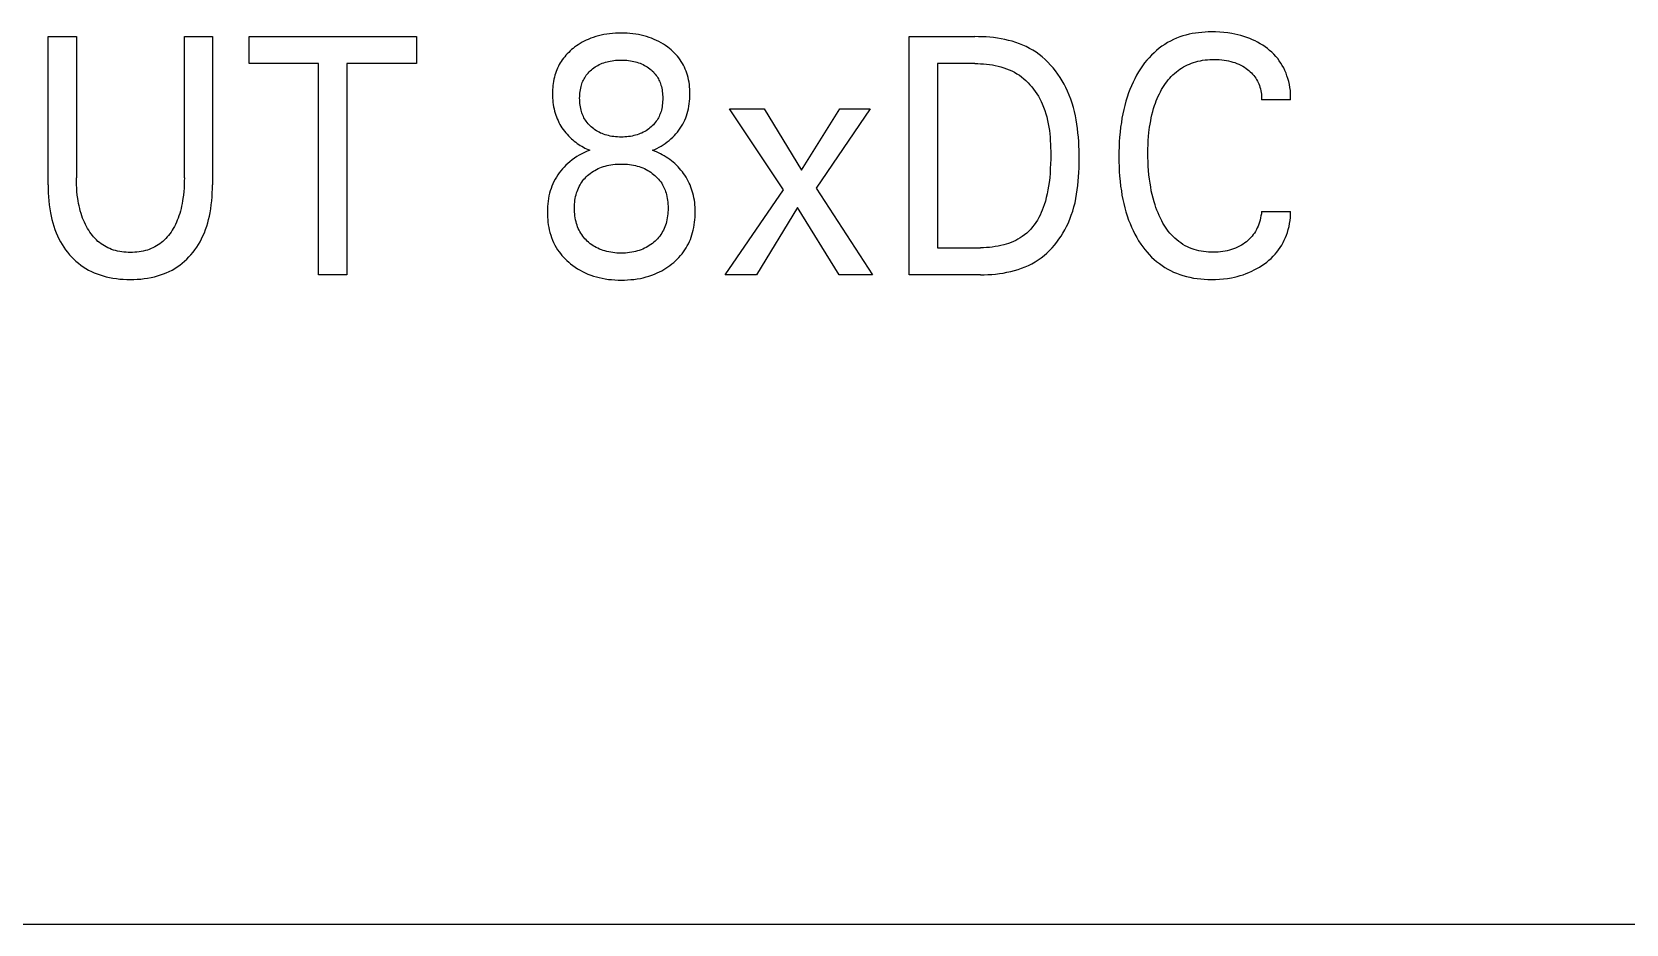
# Model space of a CAD drawing. Extents: x 0 to 420, y 0 to 297.
# Drawn here: x 165.04 to 179.76, y 231.17 to 239.42 of the extents above; entities that cross this region are included whole.
import ezdxf

# ---------------------------------------------------------------- set-up
doc = ezdxf.new("R2010")
doc.units = 0
doc.header["$LTSCALE"] = 23.1
doc.layers.add('10000_FRONT', color=7, linetype='CONTINUOUS')

msp = doc.modelspace()

# ---------------------------------------------------------------- linework, layer by layer
at = {"layer": '10000_FRONT', "color": 7, "linetype": 'CONTINUOUS'}
for p, q in [((165.186, 238.002), (165.186, 239.373)), ((165.186, 239.373), (165.448, 239.373)), ((165.448, 239.373), (165.448, 238.068)), ((166.445, 238.068), (166.445, 239.373)), ((166.445, 239.373), (166.705, 239.373)), ((166.705, 239.373), (166.705, 238.002)), ((167.043, 239.123), (167.043, 239.373)), ((167.043, 239.373), (168.588, 239.373)), ((168.588, 239.373), (168.588, 239.123)), ((170.084, 239.298), (170.067, 239.287)), ((170.102, 239.309), (170.084, 239.298)), ((170.12, 239.32), (170.102, 239.309)), ((170.138, 239.329), (170.12, 239.32)), ((170.157, 239.339), (170.138, 239.329)), ((170.176, 239.347), (170.157, 239.339)), ((170.199, 239.357), (170.176, 239.347)), ((170.222, 239.365), (170.199, 239.357)), ((170.246, 239.373), (170.222, 239.365)), ((170.27, 239.38), (170.246, 239.373)), ((170.295, 239.386), (170.27, 239.38)), ((170.319, 239.391), (170.295, 239.386)), ((170.346, 239.395), (170.319, 239.391)), ((170.372, 239.399), (170.346, 239.395)), ((170.399, 239.402), (170.372, 239.399)), ((170.426, 239.404), (170.399, 239.402)), ((170.453, 239.405), (170.426, 239.404)), ((170.48, 239.405), (170.453, 239.405)), ((170.507, 239.405), (170.48, 239.405)), ((170.534, 239.404), (170.507, 239.405)), ((170.561, 239.402), (170.534, 239.404)), ((170.588, 239.399), (170.561, 239.402)), ((170.615, 239.395), (170.588, 239.399)), ((170.641, 239.391), (170.615, 239.395)), ((170.666, 239.386), (170.641, 239.391)), ((170.69, 239.38), (170.666, 239.386)), ((170.714, 239.373), (170.69, 239.38)), ((170.738, 239.365), (170.714, 239.373)), ((170.761, 239.357), (170.738, 239.365)), ((170.785, 239.347), (170.761, 239.357)), ((170.807, 239.337), (170.785, 239.347)), ((170.828, 239.326), (170.807, 239.337)), ((170.85, 239.315), (170.828, 239.326)), ((170.87, 239.302), (170.85, 239.315)), ((170.89, 239.289), (170.87, 239.302)), ((173.14, 237.173), (173.14, 239.373)), ((173.14, 239.373), (173.747, 239.373)), ((173.781, 239.372), (173.747, 239.373)), ((173.816, 239.371), (173.781, 239.372)), ((173.851, 239.369), (173.816, 239.371)), ((173.885, 239.366), (173.851, 239.369)), ((173.92, 239.363), (173.885, 239.366)), ((173.955, 239.358), (173.92, 239.363)), ((173.99, 239.352), (173.955, 239.358)), ((174.024, 239.346), (173.99, 239.352)), ((174.058, 239.338), (174.024, 239.346)), ((174.092, 239.329), (174.058, 239.338)), ((174.125, 239.318), (174.092, 239.329)), ((174.158, 239.307), (174.125, 239.318)), ((174.19, 239.294), (174.158, 239.307)), ((175.501, 239.301), (175.475, 239.284)), ((175.527, 239.317), (175.501, 239.301)), ((175.555, 239.332), (175.527, 239.317)), ((175.582, 239.345), (175.555, 239.332)), ((175.611, 239.358), (175.582, 239.345)), ((175.639, 239.369), (175.611, 239.358)), ((175.669, 239.379), (175.639, 239.369)), ((175.697, 239.387), (175.669, 239.379)), ((175.726, 239.394), (175.697, 239.387)), ((175.755, 239.4), (175.726, 239.394)), ((175.785, 239.405), (175.755, 239.4)), ((175.814, 239.409), (175.785, 239.405)), ((175.844, 239.412), (175.814, 239.409)), ((175.874, 239.414), (175.844, 239.412)), ((175.903, 239.416), (175.874, 239.414)), ((175.933, 239.416), (175.903, 239.416)), ((175.971, 239.416), (175.933, 239.416)), ((176.009, 239.414), (175.971, 239.416)), ((176.046, 239.411), (176.009, 239.414)), ((176.084, 239.407), (176.046, 239.411)), ((176.121, 239.401), (176.084, 239.407)), ((176.149, 239.395), (176.121, 239.401)), ((176.177, 239.389), (176.149, 239.395)), ((176.205, 239.382), (176.177, 239.389)), ((176.232, 239.374), (176.205, 239.382)), ((176.259, 239.365), (176.232, 239.374)), ((176.286, 239.355), (176.259, 239.365)), ((176.311, 239.344), (176.286, 239.355)), ((176.335, 239.333), (176.311, 239.344)), ((176.359, 239.32), (176.335, 239.333)), ((176.383, 239.307), (176.359, 239.32)), ((176.406, 239.293), (176.383, 239.307)), ((169.936, 239.159), (169.926, 239.144)), ((169.947, 239.173), (169.936, 239.159)), ((169.958, 239.187), (169.947, 239.173)), ((169.97, 239.201), (169.958, 239.187)), ((169.982, 239.215), (169.97, 239.201)), ((169.995, 239.227), (169.982, 239.215)), ((170.008, 239.24), (169.995, 239.227)), ((170.022, 239.252), (170.008, 239.24)), ((170.036, 239.263), (170.022, 239.252)), ((170.05, 239.274), (170.036, 239.263)), ((170.067, 239.287), (170.05, 239.274)), ((170.396, 239.15), (170.413, 239.152)), ((170.413, 239.152), (170.429, 239.154)), ((170.429, 239.154), (170.446, 239.155)), ((170.446, 239.155), (170.463, 239.156)), ((170.463, 239.156), (170.48, 239.156)), ((170.48, 239.156), (170.497, 239.156)), ((170.497, 239.156), (170.514, 239.155)), ((170.514, 239.155), (170.531, 239.154)), ((170.531, 239.154), (170.548, 239.152)), ((170.548, 239.152), (170.565, 239.15)), ((170.91, 239.274), (170.89, 239.289)), ((170.926, 239.262), (170.91, 239.274)), ((170.942, 239.249), (170.926, 239.262)), ((170.957, 239.235), (170.942, 239.249)), ((170.972, 239.221), (170.957, 239.235)), ((170.986, 239.206), (170.972, 239.221)), ((170.999, 239.191), (170.986, 239.206)), ((171.012, 239.175), (170.999, 239.191)), ((171.024, 239.159), (171.012, 239.175)), ((171.035, 239.142), (171.024, 239.159)), ((174.221, 239.28), (174.19, 239.294)), ((174.252, 239.264), (174.221, 239.28)), ((174.282, 239.247), (174.252, 239.264)), ((174.312, 239.228), (174.282, 239.247)), ((174.34, 239.207), (174.312, 239.228)), ((174.368, 239.185), (174.34, 239.207)), ((174.395, 239.161), (174.368, 239.185)), ((174.421, 239.136), (174.395, 239.161)), ((175.336, 239.154), (175.315, 239.129)), ((175.357, 239.178), (175.336, 239.154)), ((175.379, 239.201), (175.357, 239.178)), ((175.402, 239.224), (175.379, 239.201)), ((175.425, 239.245), (175.402, 239.224)), ((175.45, 239.265), (175.425, 239.245)), ((175.475, 239.284), (175.45, 239.265)), ((175.808, 239.145), (175.83, 239.15)), ((175.83, 239.15), (175.851, 239.154)), ((175.851, 239.154), (175.873, 239.157)), ((175.873, 239.157), (175.895, 239.159)), ((175.895, 239.159), (175.917, 239.161)), ((175.917, 239.161), (175.939, 239.162)), ((175.939, 239.162), (175.96, 239.162)), ((175.96, 239.162), (175.983, 239.162)), ((175.983, 239.162), (176.005, 239.161)), ((176.005, 239.161), (176.027, 239.159)), ((176.027, 239.159), (176.049, 239.156)), ((176.049, 239.156), (176.071, 239.153)), ((176.071, 239.153), (176.091, 239.149)), ((176.428, 239.278), (176.406, 239.293)), ((176.45, 239.262), (176.428, 239.278)), ((176.47, 239.245), (176.45, 239.262)), ((176.49, 239.228), (176.47, 239.245)), ((176.509, 239.209), (176.49, 239.228)), ((176.527, 239.19), (176.509, 239.209)), ((176.544, 239.17), (176.527, 239.19)), ((176.559, 239.149), (176.544, 239.17)), ((167.684, 239.123), (167.043, 239.123)), ((167.684, 237.173), (167.684, 239.123)), ((167.946, 239.123), (167.946, 237.173)), ((168.588, 239.123), (167.946, 239.123)), ((169.868, 239.015), (169.863, 238.997)), ((169.873, 239.032), (169.868, 239.015)), ((169.879, 239.049), (169.873, 239.032)), ((169.886, 239.065), (169.879, 239.049)), ((169.893, 239.082), (169.886, 239.065)), ((169.9, 239.098), (169.893, 239.082)), ((169.908, 239.114), (169.9, 239.098)), ((169.917, 239.129), (169.908, 239.114)), ((169.926, 239.144), (169.917, 239.129)), ((170.143, 238.993), (170.149, 239.003)), ((170.149, 239.003), (170.157, 239.015)), ((170.157, 239.015), (170.166, 239.026)), ((170.166, 239.026), (170.175, 239.036)), ((170.175, 239.036), (170.184, 239.047)), ((170.184, 239.047), (170.194, 239.057)), ((170.194, 239.057), (170.205, 239.066)), ((170.205, 239.066), (170.216, 239.075)), ((170.216, 239.075), (170.227, 239.084)), ((170.227, 239.084), (170.239, 239.092)), ((170.239, 239.092), (170.252, 239.1)), ((170.252, 239.1), (170.265, 239.107)), ((170.265, 239.107), (170.278, 239.114)), ((170.278, 239.114), (170.291, 239.12)), ((170.291, 239.12), (170.305, 239.126)), ((170.305, 239.126), (170.32, 239.131)), ((170.32, 239.131), (170.334, 239.136)), ((170.334, 239.136), (170.349, 239.14)), ((170.349, 239.14), (170.364, 239.144)), ((170.364, 239.144), (170.379, 239.147)), ((170.379, 239.147), (170.396, 239.15)), ((170.565, 239.15), (170.581, 239.147)), ((170.581, 239.147), (170.596, 239.144)), ((170.596, 239.144), (170.611, 239.14)), ((170.611, 239.14), (170.626, 239.136)), ((170.626, 239.136), (170.641, 239.131)), ((170.641, 239.131), (170.655, 239.126)), ((170.655, 239.126), (170.669, 239.12)), ((170.669, 239.12), (170.683, 239.114)), ((170.683, 239.114), (170.696, 239.107)), ((170.696, 239.107), (170.709, 239.1)), ((170.709, 239.1), (170.721, 239.092)), ((170.721, 239.092), (170.733, 239.084)), ((170.733, 239.084), (170.745, 239.075)), ((170.745, 239.075), (170.747, 239.073)), ((170.747, 239.073), (170.757, 239.065)), ((170.757, 239.065), (170.767, 239.055)), ((170.767, 239.055), (170.777, 239.046)), ((170.777, 239.046), (170.786, 239.036)), ((170.786, 239.036), (170.795, 239.025)), ((170.795, 239.025), (170.803, 239.014)), ((170.803, 239.014), (170.811, 239.003)), ((170.811, 239.003), (170.818, 238.993)), ((171.045, 239.125), (171.035, 239.142)), ((171.055, 239.108), (171.045, 239.125)), ((171.064, 239.09), (171.055, 239.108)), ((171.072, 239.072), (171.064, 239.09)), ((171.08, 239.053), (171.072, 239.072)), ((171.086, 239.034), (171.08, 239.053)), ((171.092, 239.015), (171.086, 239.034)), ((171.098, 238.994), (171.092, 239.015)), ((173.402, 239.123), (173.402, 237.422)), ((173.747, 239.123), (173.402, 239.123)), ((173.747, 239.123), (173.773, 239.123)), ((173.773, 239.123), (173.8, 239.122)), ((173.8, 239.122), (173.827, 239.12)), ((173.827, 239.12), (173.855, 239.118)), ((173.855, 239.118), (173.882, 239.115)), ((173.882, 239.115), (173.909, 239.111)), ((173.909, 239.111), (173.935, 239.106)), ((173.935, 239.106), (173.962, 239.1)), ((173.962, 239.1), (173.988, 239.093)), ((173.988, 239.093), (174.014, 239.085)), ((174.014, 239.085), (174.04, 239.076)), ((174.04, 239.076), (174.065, 239.067)), ((174.065, 239.067), (174.089, 239.056)), ((174.089, 239.056), (174.113, 239.043)), ((174.113, 239.043), (174.136, 239.03)), ((174.136, 239.03), (174.158, 239.015)), ((174.158, 239.015), (174.179, 239)), ((174.446, 239.11), (174.421, 239.136)), ((174.469, 239.083), (174.446, 239.11)), ((174.492, 239.055), (174.469, 239.083)), ((174.513, 239.026), (174.492, 239.055)), ((174.534, 238.996), (174.513, 239.026)), ((175.241, 239.015), (175.224, 238.983)), ((175.259, 239.046), (175.241, 239.015)), ((175.278, 239.076), (175.259, 239.046)), ((175.296, 239.103), (175.278, 239.076)), ((175.315, 239.129), (175.296, 239.103)), ((175.547, 238.989), (175.561, 239.004)), ((175.561, 239.004), (175.576, 239.019)), ((175.576, 239.019), (175.592, 239.033)), ((175.592, 239.033), (175.608, 239.047)), ((175.608, 239.047), (175.624, 239.06)), ((175.624, 239.06), (175.64, 239.071)), ((175.64, 239.071), (175.657, 239.082)), ((175.657, 239.082), (175.674, 239.093)), ((175.674, 239.093), (175.692, 239.102)), ((175.692, 239.102), (175.71, 239.111)), ((175.71, 239.111), (175.729, 239.119)), ((175.729, 239.119), (175.747, 239.127)), ((175.747, 239.127), (175.766, 239.133)), ((175.766, 239.133), (175.787, 239.14)), ((175.787, 239.14), (175.808, 239.145)), ((176.091, 239.149), (176.11, 239.144)), ((176.11, 239.144), (176.13, 239.138)), ((176.13, 239.138), (176.149, 239.132)), ((176.149, 239.132), (176.168, 239.125)), ((176.168, 239.125), (176.186, 239.117)), ((176.186, 239.117), (176.204, 239.108)), ((176.204, 239.108), (176.221, 239.099)), ((176.221, 239.099), (176.237, 239.089)), ((176.237, 239.089), (176.253, 239.078)), ((176.253, 239.078), (176.266, 239.069)), ((176.266, 239.069), (176.278, 239.059)), ((176.278, 239.059), (176.29, 239.048)), ((176.29, 239.048), (176.302, 239.037)), ((176.302, 239.037), (176.313, 239.026)), ((176.313, 239.026), (176.323, 239.014)), ((176.323, 239.014), (176.333, 239.002)), ((176.574, 239.128), (176.559, 239.149)), ((176.587, 239.106), (176.574, 239.128)), ((176.6, 239.083), (176.587, 239.106)), ((176.611, 239.06), (176.6, 239.083)), ((176.621, 239.036), (176.611, 239.06)), ((176.63, 239.011), (176.621, 239.036)), ((176.638, 238.987), (176.63, 239.011)), ((169.846, 238.863), (169.845, 238.844)), ((169.848, 238.902), (169.846, 238.883)), ((169.846, 238.883), (169.846, 238.863)), ((169.85, 238.921), (169.848, 238.902)), ((169.852, 238.94), (169.85, 238.921)), ((169.855, 238.959), (169.852, 238.94)), ((169.859, 238.978), (169.855, 238.959)), ((169.863, 238.997), (169.859, 238.978)), ((170.099, 238.851), (170.1, 238.866)), ((170.1, 238.866), (170.103, 238.882)), ((170.103, 238.882), (170.106, 238.897)), ((170.106, 238.897), (170.11, 238.913)), ((170.11, 238.913), (170.113, 238.925)), ((170.113, 238.925), (170.117, 238.936)), ((170.117, 238.936), (170.121, 238.948)), ((170.121, 238.948), (170.126, 238.96)), ((170.126, 238.96), (170.131, 238.971)), ((170.131, 238.971), (170.137, 238.982)), ((170.137, 238.982), (170.143, 238.993)), ((170.818, 238.993), (170.824, 238.982)), ((170.824, 238.982), (170.829, 238.971)), ((170.829, 238.971), (170.835, 238.96)), ((170.835, 238.96), (170.839, 238.948)), ((170.839, 238.948), (170.844, 238.936)), ((170.844, 238.936), (170.847, 238.925)), ((170.847, 238.925), (170.851, 238.913)), ((170.851, 238.913), (170.855, 238.897)), ((170.855, 238.897), (170.858, 238.882)), ((170.858, 238.882), (170.86, 238.866)), ((170.86, 238.866), (170.862, 238.851)), ((171.103, 238.973), (171.098, 238.994)), ((171.107, 238.952), (171.103, 238.973)), ((171.11, 238.931), (171.107, 238.952)), ((171.112, 238.909), (171.11, 238.931)), ((171.114, 238.887), (171.112, 238.909)), ((171.115, 238.866), (171.114, 238.887)), ((171.115, 238.844), (171.115, 238.866)), ((174.179, 239), (174.2, 238.984)), ((174.2, 238.984), (174.219, 238.966)), ((174.219, 238.966), (174.238, 238.947)), ((174.238, 238.947), (174.256, 238.928)), ((174.256, 238.928), (174.273, 238.908)), ((174.273, 238.908), (174.29, 238.887)), ((174.29, 238.887), (174.305, 238.865)), ((174.305, 238.865), (174.32, 238.843)), ((174.553, 238.965), (174.534, 238.996)), ((174.571, 238.934), (174.553, 238.965)), ((174.587, 238.902), (174.571, 238.934)), ((174.603, 238.87), (174.587, 238.902)), ((174.618, 238.833), (174.603, 238.87)), ((175.179, 238.885), (175.167, 238.852)), ((175.193, 238.918), (175.179, 238.885)), ((175.208, 238.951), (175.193, 238.918)), ((175.224, 238.983), (175.208, 238.951)), ((175.451, 238.843), (175.461, 238.863)), ((175.461, 238.863), (175.472, 238.884)), ((175.472, 238.884), (175.484, 238.903)), ((175.484, 238.903), (175.496, 238.921)), ((175.496, 238.921), (175.508, 238.939)), ((175.508, 238.939), (175.52, 238.956)), ((175.52, 238.956), (175.533, 238.972)), ((175.533, 238.972), (175.547, 238.989)), ((176.333, 239.002), (176.341, 238.989)), ((176.341, 238.989), (176.349, 238.976)), ((176.349, 238.976), (176.357, 238.962)), ((176.357, 238.962), (176.364, 238.949)), ((176.364, 238.949), (176.37, 238.935)), ((176.37, 238.935), (176.375, 238.92)), ((176.375, 238.92), (176.38, 238.905)), ((176.38, 238.905), (176.385, 238.889)), ((176.385, 238.889), (176.388, 238.873)), ((176.388, 238.873), (176.391, 238.856)), ((176.391, 238.856), (176.394, 238.84)), ((176.646, 238.959), (176.638, 238.987)), ((176.652, 238.931), (176.646, 238.959)), ((176.657, 238.903), (176.652, 238.931)), ((176.661, 238.874), (176.657, 238.903)), ((176.663, 238.846), (176.661, 238.874)), ((169.845, 238.844), (169.846, 238.824)), ((169.846, 238.824), (169.846, 238.804)), ((169.846, 238.804), (169.848, 238.784)), ((169.848, 238.784), (169.85, 238.764)), ((169.85, 238.764), (169.853, 238.744)), ((169.853, 238.744), (169.856, 238.724)), ((169.856, 238.724), (169.86, 238.704)), ((170.096, 238.804), (170.097, 238.819)), ((170.097, 238.788), (170.096, 238.804)), ((170.097, 238.835), (170.099, 238.851)), ((170.097, 238.819), (170.097, 238.835)), ((170.097, 238.772), (170.097, 238.788)), ((170.098, 238.756), (170.097, 238.772)), ((170.1, 238.74), (170.098, 238.756)), ((170.103, 238.724), (170.1, 238.74)), ((170.106, 238.709), (170.103, 238.724)), ((170.109, 238.693), (170.106, 238.709)), ((170.855, 238.709), (170.851, 238.693)), ((170.858, 238.724), (170.855, 238.709)), ((170.86, 238.74), (170.858, 238.724)), ((170.862, 238.756), (170.86, 238.74)), ((170.862, 238.851), (170.863, 238.835)), ((170.863, 238.772), (170.862, 238.756)), ((170.863, 238.835), (170.864, 238.819)), ((170.864, 238.788), (170.863, 238.772)), ((170.864, 238.819), (170.864, 238.804)), ((170.864, 238.804), (170.864, 238.788)), ((171.101, 238.706), (171.105, 238.729)), ((171.105, 238.729), (171.109, 238.752)), ((171.109, 238.752), (171.112, 238.775)), ((171.112, 238.775), (171.114, 238.798)), ((171.114, 238.798), (171.115, 238.821)), ((171.115, 238.821), (171.115, 238.844)), ((174.32, 238.843), (174.334, 238.821)), ((174.334, 238.821), (174.347, 238.797)), ((174.347, 238.797), (174.359, 238.774)), ((174.359, 238.774), (174.37, 238.75)), ((174.37, 238.75), (174.382, 238.72)), ((174.382, 238.72), (174.393, 238.69)), ((174.633, 238.795), (174.618, 238.833)), ((174.645, 238.757), (174.633, 238.795)), ((174.657, 238.719), (174.645, 238.757)), ((174.667, 238.681), (174.657, 238.719)), ((175.131, 238.737), (175.122, 238.698)), ((175.142, 238.776), (175.131, 238.737)), ((175.154, 238.814), (175.142, 238.776)), ((175.167, 238.852), (175.154, 238.814)), ((175.398, 238.708), (175.407, 238.736)), ((175.407, 238.736), (175.415, 238.758)), ((175.415, 238.758), (175.423, 238.78)), ((175.423, 238.78), (175.432, 238.801)), ((175.432, 238.801), (175.441, 238.822)), ((175.441, 238.822), (175.451, 238.843)), ((176.394, 238.84), (176.395, 238.823)), ((176.395, 238.823), (176.396, 238.806)), ((176.396, 238.806), (176.396, 238.79)), ((176.664, 238.79), (176.396, 238.79)), ((176.664, 238.818), (176.663, 238.846)), ((176.664, 238.79), (176.664, 238.818)), ((169.86, 238.704), (169.865, 238.684)), ((169.865, 238.684), (169.87, 238.666)), ((169.87, 238.666), (169.876, 238.648)), ((169.876, 238.648), (169.882, 238.631)), ((169.882, 238.631), (169.889, 238.613)), ((169.889, 238.613), (169.897, 238.596)), ((169.897, 238.596), (169.905, 238.579)), ((169.905, 238.579), (169.914, 238.562)), ((169.914, 238.562), (169.923, 238.546)), ((170.113, 238.681), (170.109, 238.693)), ((170.117, 238.669), (170.113, 238.681)), ((170.121, 238.658), (170.117, 238.669)), ((170.126, 238.646), (170.121, 238.658)), ((170.131, 238.635), (170.126, 238.646)), ((170.136, 238.623), (170.131, 238.635)), ((170.142, 238.613), (170.136, 238.623)), ((170.149, 238.602), (170.142, 238.613)), ((170.157, 238.59), (170.149, 238.602)), ((170.165, 238.579), (170.157, 238.59)), ((170.174, 238.568), (170.165, 238.579)), ((170.183, 238.558), (170.174, 238.568)), ((170.786, 238.568), (170.777, 238.558)), ((170.795, 238.579), (170.786, 238.568)), ((170.804, 238.59), (170.795, 238.579)), ((170.812, 238.602), (170.804, 238.59)), ((170.818, 238.613), (170.812, 238.602)), ((170.824, 238.623), (170.818, 238.613)), ((170.83, 238.635), (170.824, 238.623)), ((170.835, 238.646), (170.83, 238.635)), ((170.84, 238.658), (170.835, 238.646)), ((170.844, 238.669), (170.84, 238.658)), ((170.848, 238.681), (170.844, 238.669)), ((170.851, 238.693), (170.848, 238.681)), ((171.037, 238.545), (171.048, 238.563)), ((171.048, 238.563), (171.058, 238.583)), ((171.058, 238.583), (171.067, 238.602)), ((171.067, 238.602), (171.076, 238.622)), ((171.076, 238.622), (171.083, 238.642)), ((171.083, 238.642), (171.09, 238.663)), ((171.09, 238.663), (171.096, 238.684)), ((171.096, 238.684), (171.101, 238.706)), ((171.979, 237.957), (171.479, 238.705)), ((171.479, 238.705), (171.801, 238.705)), ((171.801, 238.705), (172.147, 238.139)), ((172.147, 238.139), (172.499, 238.705)), ((172.781, 238.705), (172.28, 237.971)), ((172.499, 238.705), (172.781, 238.705)), ((174.393, 238.69), (174.403, 238.66)), ((174.403, 238.66), (174.411, 238.63)), ((174.411, 238.63), (174.419, 238.599)), ((174.419, 238.599), (174.425, 238.568)), ((174.425, 238.568), (174.431, 238.537)), ((174.676, 238.642), (174.667, 238.681)), ((174.683, 238.603), (174.676, 238.642)), ((174.69, 238.563), (174.683, 238.603)), ((174.695, 238.523), (174.69, 238.563)), ((175.1, 238.58), (175.093, 238.535)), ((175.106, 238.62), (175.1, 238.58)), ((175.113, 238.659), (175.106, 238.62)), ((175.122, 238.698), (175.113, 238.659)), ((175.361, 238.535), (175.366, 238.564)), ((175.366, 238.564), (175.371, 238.593)), ((175.371, 238.593), (175.377, 238.622)), ((175.377, 238.622), (175.383, 238.651)), ((175.383, 238.651), (175.39, 238.68)), ((175.39, 238.68), (175.398, 238.708)), ((169.923, 238.546), (169.933, 238.53)), ((169.933, 238.53), (169.944, 238.514)), ((169.944, 238.514), (169.956, 238.499)), ((169.956, 238.499), (169.968, 238.484)), ((169.968, 238.484), (169.98, 238.47)), ((169.98, 238.47), (169.993, 238.456)), ((169.993, 238.456), (170.006, 238.442)), ((170.006, 238.442), (170.02, 238.429)), ((170.02, 238.429), (170.033, 238.418)), ((170.033, 238.418), (170.046, 238.407)), ((170.193, 238.548), (170.183, 238.558)), ((170.204, 238.538), (170.193, 238.548)), ((170.214, 238.529), (170.204, 238.538)), ((170.226, 238.52), (170.214, 238.529)), ((170.238, 238.511), (170.226, 238.52)), ((170.251, 238.503), (170.238, 238.511)), ((170.263, 238.496), (170.251, 238.503)), ((170.276, 238.489), (170.263, 238.496)), ((170.29, 238.482), (170.276, 238.489)), ((170.304, 238.476), (170.29, 238.482)), ((170.318, 238.471), (170.304, 238.476)), ((170.333, 238.466), (170.318, 238.471)), ((170.348, 238.461), (170.333, 238.466)), ((170.363, 238.458), (170.348, 238.461)), ((170.378, 238.454), (170.363, 238.458)), ((170.395, 238.451), (170.378, 238.454)), ((170.412, 238.449), (170.395, 238.451)), ((170.429, 238.447), (170.412, 238.449)), ((170.446, 238.446), (170.429, 238.447)), ((170.463, 238.445), (170.446, 238.446)), ((170.48, 238.445), (170.463, 238.445)), ((170.497, 238.445), (170.48, 238.445)), ((170.514, 238.446), (170.497, 238.445)), ((170.531, 238.447), (170.514, 238.446)), ((170.548, 238.449), (170.531, 238.447)), ((170.565, 238.451), (170.548, 238.449)), ((170.582, 238.454), (170.565, 238.451)), ((170.597, 238.458), (170.582, 238.454)), ((170.612, 238.461), (170.597, 238.458)), ((170.627, 238.466), (170.612, 238.461)), ((170.642, 238.471), (170.627, 238.466)), ((170.656, 238.476), (170.642, 238.471)), ((170.671, 238.482), (170.656, 238.476)), ((170.684, 238.489), (170.671, 238.482)), ((170.697, 238.496), (170.684, 238.489)), ((170.71, 238.503), (170.697, 238.496)), ((170.722, 238.511), (170.71, 238.503)), ((170.734, 238.52), (170.722, 238.511)), ((170.746, 238.529), (170.734, 238.52)), ((170.757, 238.538), (170.746, 238.529)), ((170.767, 238.548), (170.757, 238.538)), ((170.777, 238.558), (170.767, 238.548)), ((170.923, 238.413), (170.94, 238.428)), ((170.94, 238.428), (170.956, 238.443)), ((170.956, 238.443), (170.971, 238.458)), ((170.971, 238.458), (170.986, 238.474)), ((170.986, 238.474), (171, 238.491)), ((171, 238.491), (171.013, 238.509)), ((171.013, 238.509), (171.026, 238.526)), ((171.026, 238.526), (171.037, 238.545)), ((174.431, 238.537), (174.435, 238.505)), ((174.435, 238.505), (174.439, 238.474)), ((174.439, 238.474), (174.442, 238.442)), ((174.442, 238.442), (174.444, 238.41)), ((174.699, 238.483), (174.695, 238.523)), ((174.703, 238.443), (174.699, 238.483)), ((174.706, 238.403), (174.703, 238.443)), ((175.084, 238.445), (175.081, 238.399)), ((175.088, 238.49), (175.084, 238.445)), ((175.093, 238.535), (175.088, 238.49)), ((175.349, 238.412), (175.352, 238.45)), ((175.352, 238.45), (175.355, 238.488)), ((175.355, 238.488), (175.358, 238.511)), ((175.358, 238.511), (175.361, 238.535)), ((170.046, 238.407), (170.06, 238.397)), ((170.06, 238.397), (170.074, 238.386)), ((170.093, 238.278), (170.07, 238.264)), ((170.074, 238.386), (170.088, 238.377)), ((170.088, 238.377), (170.102, 238.368)), ((170.116, 238.29), (170.093, 238.278)), ((170.102, 238.368), (170.116, 238.359)), ((170.116, 238.359), (170.131, 238.351)), ((170.141, 238.302), (170.116, 238.29)), ((170.131, 238.351), (170.145, 238.343)), ((170.166, 238.313), (170.141, 238.302)), ((170.145, 238.343), (170.161, 238.336)), ((170.161, 238.336), (170.176, 238.33)), ((170.191, 238.323), (170.166, 238.313)), ((170.176, 238.33), (170.191, 238.323)), ((170.769, 238.322), (170.79, 238.33)), ((170.788, 238.315), (170.769, 238.322)), ((170.806, 238.307), (170.788, 238.315)), ((170.79, 238.33), (170.81, 238.34)), ((170.825, 238.299), (170.806, 238.307)), ((170.81, 238.34), (170.83, 238.35)), ((170.843, 238.29), (170.825, 238.299)), ((170.83, 238.35), (170.85, 238.361)), ((170.86, 238.281), (170.843, 238.29)), ((170.85, 238.361), (170.869, 238.373)), ((170.878, 238.271), (170.86, 238.281)), ((170.869, 238.373), (170.887, 238.386)), ((170.895, 238.26), (170.878, 238.271)), ((170.887, 238.386), (170.905, 238.399)), ((170.905, 238.399), (170.923, 238.413)), ((174.444, 238.41), (174.446, 238.378)), ((174.446, 238.378), (174.447, 238.346)), ((174.447, 238.346), (174.448, 238.315)), ((174.448, 238.315), (174.448, 238.283)), ((174.448, 238.283), (174.448, 238.24)), ((174.708, 238.362), (174.706, 238.403)), ((174.709, 238.322), (174.708, 238.362)), ((174.71, 238.281), (174.709, 238.322)), ((174.71, 238.241), (174.71, 238.281)), ((175.078, 238.308), (175.077, 238.263)), ((175.079, 238.354), (175.078, 238.308)), ((175.081, 238.399), (175.079, 238.354)), ((175.346, 238.336), (175.347, 238.374)), ((175.346, 238.298), (175.346, 238.336)), ((175.346, 238.258), (175.346, 238.298)), ((175.347, 238.374), (175.349, 238.412)), ((169.922, 238.132), (169.908, 238.113)), ((169.937, 238.15), (169.922, 238.132)), ((169.953, 238.167), (169.937, 238.15)), ((169.969, 238.184), (169.953, 238.167)), ((169.986, 238.2), (169.969, 238.184)), ((170.006, 238.217), (169.986, 238.2)), ((170.027, 238.234), (170.006, 238.217)), ((170.048, 238.249), (170.027, 238.234)), ((170.07, 238.264), (170.048, 238.249)), ((170.209, 238.119), (170.223, 238.128)), ((170.223, 238.128), (170.237, 238.137)), ((170.237, 238.137), (170.252, 238.145)), ((170.252, 238.145), (170.267, 238.153)), ((170.267, 238.153), (170.283, 238.16)), ((170.283, 238.16), (170.299, 238.166)), ((170.299, 238.166), (170.316, 238.172)), ((170.316, 238.172), (170.332, 238.177)), ((170.332, 238.177), (170.349, 238.181)), ((170.349, 238.181), (170.366, 238.185)), ((170.366, 238.185), (170.385, 238.188)), ((170.385, 238.188), (170.404, 238.191)), ((170.404, 238.191), (170.423, 238.193)), ((170.423, 238.193), (170.442, 238.194)), ((170.442, 238.194), (170.461, 238.195)), ((170.461, 238.195), (170.48, 238.195)), ((170.48, 238.195), (170.499, 238.195)), ((170.499, 238.195), (170.519, 238.194)), ((170.519, 238.194), (170.538, 238.193)), ((170.538, 238.193), (170.557, 238.191)), ((170.557, 238.191), (170.576, 238.188)), ((170.576, 238.188), (170.595, 238.185)), ((170.595, 238.185), (170.612, 238.181)), ((170.612, 238.181), (170.629, 238.177)), ((170.629, 238.177), (170.646, 238.172)), ((170.646, 238.172), (170.662, 238.166)), ((170.662, 238.166), (170.679, 238.16)), ((170.679, 238.16), (170.695, 238.153)), ((170.695, 238.153), (170.71, 238.145)), ((170.71, 238.145), (170.725, 238.137)), ((170.725, 238.137), (170.739, 238.128)), ((170.739, 238.128), (170.753, 238.119)), ((170.911, 238.249), (170.895, 238.26)), ((170.928, 238.237), (170.911, 238.249)), ((170.944, 238.225), (170.928, 238.237)), ((170.96, 238.212), (170.944, 238.225)), ((170.975, 238.199), (170.96, 238.212)), ((170.99, 238.185), (170.975, 238.199)), ((171.005, 238.17), (170.99, 238.185)), ((171.019, 238.155), (171.005, 238.17)), ((171.032, 238.14), (171.019, 238.155)), ((171.045, 238.124), (171.032, 238.14)), ((171.057, 238.108), (171.045, 238.124)), ((174.444, 238.154), (174.442, 238.111)), ((174.446, 238.197), (174.444, 238.154)), ((174.448, 238.24), (174.446, 238.197)), ((174.707, 238.118), (174.709, 238.159)), ((174.709, 238.2), (174.71, 238.241)), ((174.709, 238.159), (174.709, 238.2)), ((175.077, 238.263), (175.078, 238.217)), ((175.078, 238.217), (175.079, 238.172)), ((175.079, 238.172), (175.081, 238.127)), ((175.081, 238.127), (175.084, 238.082)), ((175.347, 238.217), (175.346, 238.258)), ((175.349, 238.176), (175.347, 238.217)), ((175.352, 238.136), (175.349, 238.176)), ((175.355, 238.095), (175.352, 238.136)), ((165.186, 238.002), (165.186, 237.965)), ((165.448, 238.036), (165.448, 238.068)), ((165.449, 238.004), (165.448, 238.036)), ((165.451, 237.973), (165.449, 238.004)), ((165.453, 237.941), (165.451, 237.973)), ((166.442, 237.972), (166.439, 237.941)), ((166.443, 238.004), (166.442, 237.972)), ((166.444, 238.036), (166.443, 238.004)), ((166.445, 238.068), (166.444, 238.036)), ((166.705, 237.965), (166.705, 238.002)), ((169.84, 237.991), (169.832, 237.969)), ((169.849, 238.013), (169.84, 237.991)), ((169.859, 238.034), (169.849, 238.013)), ((169.87, 238.054), (169.859, 238.034)), ((169.882, 238.074), (169.87, 238.054)), ((169.894, 238.094), (169.882, 238.074)), ((169.908, 238.113), (169.894, 238.094)), ((170.079, 237.958), (170.085, 237.973)), ((170.085, 237.973), (170.092, 237.988)), ((170.092, 237.988), (170.1, 238.002)), ((170.1, 238.002), (170.108, 238.016)), ((170.108, 238.016), (170.117, 238.029)), ((170.117, 238.029), (170.126, 238.042)), ((170.126, 238.042), (170.136, 238.054)), ((170.136, 238.054), (170.147, 238.066)), ((170.147, 238.066), (170.158, 238.077)), ((170.158, 238.077), (170.17, 238.088)), ((170.17, 238.088), (170.182, 238.099)), ((170.182, 238.099), (170.195, 238.109)), ((170.195, 238.109), (170.209, 238.119)), ((170.753, 238.119), (170.767, 238.109)), ((170.767, 238.109), (170.78, 238.099)), ((170.78, 238.099), (170.792, 238.088)), ((170.792, 238.088), (170.804, 238.078)), ((170.804, 238.078), (170.815, 238.066)), ((170.815, 238.066), (170.825, 238.055)), ((170.825, 238.055), (170.835, 238.042)), ((170.835, 238.042), (170.845, 238.03)), ((170.845, 238.03), (170.854, 238.017)), ((170.854, 238.017), (170.861, 238.004)), ((170.861, 238.004), (170.868, 237.992)), ((170.868, 237.992), (170.874, 237.979)), ((170.874, 237.979), (170.88, 237.967)), ((171.069, 238.091), (171.057, 238.108)), ((171.08, 238.074), (171.069, 238.091)), ((171.09, 238.056), (171.08, 238.074)), ((171.1, 238.038), (171.09, 238.056)), ((171.109, 238.02), (171.1, 238.038)), ((171.117, 238.002), (171.109, 238.02)), ((171.124, 237.983), (171.117, 238.002)), ((171.131, 237.964), (171.124, 237.983)), ((174.428, 237.991), (174.422, 237.956)), ((174.433, 238.026), (174.428, 237.991)), ((174.438, 238.069), (174.433, 238.026)), ((174.442, 238.111), (174.438, 238.069)), ((174.693, 237.957), (174.698, 237.997)), ((174.698, 237.997), (174.702, 238.037)), ((174.702, 238.037), (174.705, 238.078)), ((174.705, 238.078), (174.707, 238.118)), ((175.084, 238.082), (175.088, 238.037)), ((175.088, 238.037), (175.093, 237.992)), ((175.093, 237.992), (175.1, 237.947)), ((175.36, 238.055), (175.355, 238.095)), ((175.365, 238.019), (175.36, 238.055)), ((175.371, 237.984), (175.365, 238.019)), ((175.377, 237.949), (175.371, 237.984)), ((165.186, 237.965), (165.187, 237.929)), ((165.187, 237.929), (165.19, 237.892)), ((165.19, 237.892), (165.193, 237.855)), ((165.193, 237.855), (165.197, 237.818)), ((165.456, 237.909), (165.453, 237.941)), ((165.46, 237.878), (165.456, 237.909)), ((165.464, 237.854), (165.46, 237.878)), ((165.468, 237.831), (165.464, 237.854)), ((165.473, 237.808), (165.468, 237.831)), ((166.424, 237.83), (166.42, 237.807)), ((166.429, 237.854), (166.424, 237.83)), ((166.432, 237.877), (166.429, 237.854)), ((166.436, 237.909), (166.432, 237.877)), ((166.439, 237.941), (166.436, 237.909)), ((166.694, 237.818), (166.698, 237.855)), ((166.698, 237.855), (166.701, 237.892)), ((166.701, 237.892), (166.703, 237.929)), ((166.703, 237.929), (166.705, 237.965)), ((169.802, 237.827), (169.8, 237.802)), ((169.804, 237.852), (169.802, 237.827)), ((169.808, 237.877), (169.804, 237.852)), ((169.813, 237.901), (169.808, 237.877)), ((169.819, 237.925), (169.813, 237.901)), ((169.825, 237.947), (169.819, 237.925)), ((169.832, 237.969), (169.825, 237.947)), ((170.05, 237.824), (170.051, 237.842)), ((170.051, 237.842), (170.053, 237.86)), ((170.053, 237.86), (170.056, 237.878)), ((170.056, 237.878), (170.059, 237.895)), ((170.059, 237.895), (170.064, 237.912)), ((170.064, 237.912), (170.068, 237.928)), ((170.068, 237.928), (170.073, 237.943)), ((170.073, 237.943), (170.079, 237.958)), ((170.88, 237.967), (170.885, 237.953)), ((170.885, 237.953), (170.89, 237.94)), ((170.89, 237.94), (170.894, 237.927)), ((170.894, 237.927), (170.898, 237.913)), ((170.898, 237.913), (170.902, 237.896)), ((170.902, 237.896), (170.906, 237.878)), ((170.906, 237.878), (170.908, 237.86)), ((170.908, 237.86), (170.91, 237.842)), ((170.91, 237.842), (170.912, 237.824)), ((171.137, 237.944), (171.131, 237.964)), ((171.143, 237.925), (171.137, 237.944)), ((171.148, 237.904), (171.143, 237.925)), ((171.152, 237.882), (171.148, 237.904)), ((171.156, 237.861), (171.152, 237.882)), ((171.159, 237.84), (171.156, 237.861)), ((171.161, 237.818), (171.159, 237.84)), ((171.442, 237.173), (171.979, 237.957)), ((172.28, 237.971), (172.802, 237.173)), ((174.398, 237.851), (174.387, 237.817)), ((174.407, 237.886), (174.398, 237.851)), ((174.415, 237.921), (174.407, 237.886)), ((174.422, 237.956), (174.415, 237.921)), ((174.662, 237.799), (174.672, 237.838)), ((174.672, 237.838), (174.68, 237.877)), ((174.68, 237.877), (174.687, 237.917)), ((174.687, 237.917), (174.693, 237.957)), ((175.1, 237.947), (175.106, 237.908)), ((175.106, 237.908), (175.114, 237.869)), ((175.114, 237.869), (175.122, 237.83)), ((175.122, 237.83), (175.132, 237.792)), ((175.385, 237.914), (175.377, 237.949)), ((175.393, 237.88), (175.385, 237.914)), ((175.403, 237.845), (175.393, 237.88)), ((175.411, 237.819), (175.403, 237.845)), ((165.197, 237.818), (165.202, 237.782)), ((165.202, 237.782), (165.208, 237.745)), ((165.208, 237.745), (165.214, 237.714)), ((165.214, 237.714), (165.222, 237.683)), ((165.222, 237.683), (165.23, 237.651)), ((165.478, 237.785), (165.473, 237.808)), ((165.484, 237.762), (165.478, 237.785)), ((165.491, 237.739), (165.484, 237.762)), ((165.498, 237.716), (165.491, 237.739)), ((165.505, 237.696), (165.498, 237.716)), ((165.513, 237.677), (165.505, 237.696)), ((166.388, 237.696), (166.38, 237.676)), ((166.395, 237.716), (166.388, 237.696)), ((166.402, 237.738), (166.395, 237.716)), ((166.408, 237.761), (166.402, 237.738)), ((166.414, 237.784), (166.408, 237.761)), ((166.42, 237.807), (166.414, 237.784)), ((166.661, 237.651), (166.669, 237.683)), ((166.669, 237.683), (166.677, 237.714)), ((166.677, 237.714), (166.683, 237.745)), ((166.683, 237.745), (166.689, 237.782)), ((166.689, 237.782), (166.694, 237.818)), ((169.8, 237.802), (169.798, 237.778)), ((169.798, 237.778), (169.798, 237.753)), ((169.798, 237.753), (169.798, 237.729)), ((169.798, 237.729), (169.799, 237.705)), ((169.799, 237.705), (169.801, 237.681)), ((169.801, 237.681), (169.803, 237.657)), ((170.049, 237.806), (170.05, 237.824)), ((170.049, 237.789), (170.049, 237.806)), ((170.049, 237.77), (170.049, 237.789)), ((170.05, 237.752), (170.049, 237.77)), ((170.051, 237.734), (170.05, 237.752)), ((170.053, 237.716), (170.051, 237.734)), ((170.056, 237.698), (170.053, 237.716)), ((170.059, 237.68), (170.056, 237.698)), ((170.063, 237.662), (170.059, 237.68)), ((170.902, 237.68), (170.898, 237.662)), ((170.906, 237.698), (170.902, 237.68)), ((170.908, 237.716), (170.906, 237.698)), ((170.91, 237.734), (170.908, 237.716)), ((170.912, 237.752), (170.91, 237.734)), ((170.912, 237.824), (170.913, 237.807)), ((170.913, 237.77), (170.912, 237.752)), ((170.913, 237.807), (170.913, 237.789)), ((170.913, 237.789), (170.913, 237.77)), ((171.158, 237.657), (171.161, 237.68)), ((171.163, 237.796), (171.161, 237.818)), ((171.161, 237.68), (171.163, 237.704)), ((171.164, 237.774), (171.163, 237.796)), ((171.163, 237.704), (171.164, 237.729)), ((171.164, 237.753), (171.164, 237.774)), ((171.164, 237.729), (171.164, 237.753)), ((172.109, 237.793), (171.73, 237.173)), ((172.492, 237.173), (172.109, 237.793)), ((174.325, 237.678), (174.311, 237.656)), ((174.337, 237.7), (174.325, 237.678)), ((174.349, 237.722), (174.337, 237.7)), ((174.36, 237.746), (174.349, 237.722)), ((174.37, 237.769), (174.36, 237.746)), ((174.379, 237.793), (174.37, 237.769)), ((174.387, 237.817), (174.379, 237.793)), ((174.608, 237.647), (174.624, 237.685)), ((174.624, 237.685), (174.638, 237.722)), ((174.638, 237.722), (174.651, 237.76)), ((174.651, 237.76), (174.662, 237.799)), ((175.132, 237.792), (175.142, 237.754)), ((175.142, 237.754), (175.154, 237.716)), ((175.154, 237.716), (175.167, 237.678)), ((175.167, 237.678), (175.18, 237.645)), ((175.419, 237.794), (175.411, 237.819)), ((175.429, 237.768), (175.419, 237.794)), ((175.439, 237.743), (175.429, 237.768)), ((175.449, 237.719), (175.439, 237.743)), ((175.461, 237.694), (175.449, 237.719)), ((175.473, 237.67), (175.461, 237.694)), ((176.382, 237.677), (176.376, 237.658)), ((176.386, 237.697), (176.382, 237.677)), ((176.39, 237.716), (176.386, 237.697)), ((176.394, 237.736), (176.39, 237.716)), ((176.396, 237.756), (176.394, 237.736)), ((176.396, 237.756), (176.664, 237.756)), ((176.659, 237.673), (176.662, 237.7)), ((176.662, 237.7), (176.664, 237.728)), ((176.664, 237.728), (176.664, 237.756)), ((165.23, 237.651), (165.239, 237.621)), ((165.239, 237.621), (165.25, 237.59)), ((165.25, 237.59), (165.261, 237.56)), ((165.261, 237.56), (165.274, 237.531)), ((165.274, 237.531), (165.287, 237.504)), ((165.522, 237.657), (165.513, 237.677)), ((165.531, 237.638), (165.522, 237.657)), ((165.54, 237.619), (165.531, 237.638)), ((165.551, 237.601), (165.54, 237.619)), ((165.562, 237.583), (165.551, 237.601)), ((165.572, 237.567), (165.562, 237.583)), ((165.583, 237.551), (165.572, 237.567)), ((165.595, 237.536), (165.583, 237.551)), ((165.607, 237.522), (165.595, 237.536)), ((166.299, 237.536), (166.287, 237.522)), ((166.311, 237.551), (166.299, 237.536)), ((166.322, 237.567), (166.311, 237.551)), ((166.332, 237.583), (166.322, 237.567)), ((166.343, 237.601), (166.332, 237.583)), ((166.353, 237.619), (166.343, 237.601)), ((166.363, 237.638), (166.353, 237.619)), ((166.372, 237.657), (166.363, 237.638)), ((166.38, 237.676), (166.372, 237.657)), ((166.604, 237.504), (166.617, 237.531)), ((166.617, 237.531), (166.63, 237.56)), ((166.63, 237.56), (166.641, 237.59)), ((166.641, 237.59), (166.652, 237.621)), ((166.652, 237.621), (166.661, 237.651)), ((169.803, 237.657), (169.807, 237.633)), ((169.807, 237.633), (169.811, 237.61)), ((169.811, 237.61), (169.816, 237.586)), ((169.816, 237.586), (169.822, 237.563)), ((169.822, 237.563), (169.829, 237.539)), ((169.829, 237.539), (169.837, 237.515)), ((170.068, 237.646), (170.063, 237.662)), ((170.072, 237.63), (170.068, 237.646)), ((170.078, 237.615), (170.072, 237.63)), ((170.084, 237.6), (170.078, 237.615)), ((170.091, 237.585), (170.084, 237.6)), ((170.099, 237.571), (170.091, 237.585)), ((170.107, 237.556), (170.099, 237.571)), ((170.115, 237.543), (170.107, 237.556)), ((170.125, 237.53), (170.115, 237.543)), ((170.846, 237.543), (170.836, 237.53)), ((170.854, 237.556), (170.846, 237.543)), ((170.863, 237.571), (170.854, 237.556)), ((170.87, 237.585), (170.863, 237.571)), ((170.877, 237.6), (170.87, 237.585)), ((170.883, 237.615), (170.877, 237.6)), ((170.889, 237.63), (170.883, 237.615)), ((170.894, 237.646), (170.889, 237.63)), ((170.898, 237.662), (170.894, 237.646)), ((171.127, 237.52), (171.134, 237.541)), ((171.134, 237.541), (171.14, 237.562)), ((171.14, 237.562), (171.146, 237.585)), ((171.146, 237.585), (171.151, 237.609)), ((171.151, 237.609), (171.155, 237.633)), ((171.155, 237.633), (171.158, 237.657)), ((174.206, 237.542), (174.185, 237.526)), ((174.226, 237.558), (174.206, 237.542)), ((174.245, 237.576), (174.226, 237.558)), ((174.263, 237.595), (174.245, 237.576)), ((174.28, 237.614), (174.263, 237.595)), ((174.296, 237.635), (174.28, 237.614)), ((174.311, 237.656), (174.296, 237.635)), ((174.543, 237.528), (174.561, 237.557)), ((174.561, 237.557), (174.578, 237.587)), ((174.578, 237.587), (174.594, 237.617)), ((174.594, 237.617), (174.608, 237.647)), ((175.18, 237.645), (175.194, 237.612)), ((175.194, 237.612), (175.209, 237.58)), ((175.209, 237.58), (175.225, 237.548)), ((175.225, 237.548), (175.242, 237.517)), ((175.484, 237.65), (175.473, 237.67)), ((175.496, 237.631), (175.484, 237.65)), ((175.508, 237.612), (175.496, 237.631)), ((175.521, 237.593), (175.508, 237.612)), ((175.534, 237.575), (175.521, 237.593)), ((175.548, 237.558), (175.534, 237.575)), ((175.563, 237.541), (175.548, 237.558)), ((175.579, 237.525), (175.563, 237.541)), ((176.318, 237.543), (176.307, 237.529)), ((176.329, 237.558), (176.318, 237.543)), ((176.338, 237.573), (176.329, 237.558)), ((176.347, 237.589), (176.338, 237.573)), ((176.355, 237.605), (176.347, 237.589)), ((176.363, 237.622), (176.355, 237.605)), ((176.37, 237.639), (176.363, 237.622)), ((176.376, 237.658), (176.37, 237.639)), ((176.616, 237.515), (176.625, 237.539)), ((176.625, 237.539), (176.634, 237.564)), ((176.634, 237.564), (176.642, 237.591)), ((176.642, 237.591), (176.649, 237.618)), ((176.649, 237.618), (176.654, 237.645)), ((176.654, 237.645), (176.659, 237.673)), ((165.287, 237.504), (165.301, 237.478)), ((165.301, 237.478), (165.315, 237.453)), ((165.315, 237.453), (165.331, 237.428)), ((165.331, 237.428), (165.348, 237.404)), ((165.348, 237.404), (165.366, 237.38)), ((165.62, 237.508), (165.607, 237.522)), ((165.633, 237.494), (165.62, 237.508)), ((165.647, 237.481), (165.633, 237.494)), ((165.662, 237.469), (165.647, 237.481)), ((165.676, 237.458), (165.662, 237.469)), ((165.691, 237.448), (165.676, 237.458)), ((165.707, 237.438), (165.691, 237.448)), ((165.723, 237.429), (165.707, 237.438)), ((165.739, 237.421), (165.723, 237.429)), ((165.756, 237.414), (165.739, 237.421)), ((165.773, 237.407), (165.756, 237.414)), ((165.79, 237.401), (165.773, 237.407)), ((165.809, 237.396), (165.79, 237.401)), ((165.828, 237.391), (165.809, 237.396)), ((165.848, 237.387), (165.828, 237.391)), ((165.867, 237.384), (165.848, 237.387)), ((165.887, 237.381), (165.867, 237.384)), ((166.027, 237.384), (166.007, 237.381)), ((166.046, 237.387), (166.027, 237.384)), ((166.066, 237.391), (166.046, 237.387)), ((166.085, 237.396), (166.066, 237.391)), ((166.104, 237.401), (166.085, 237.396)), ((166.121, 237.407), (166.104, 237.401)), ((166.138, 237.414), (166.121, 237.407)), ((166.155, 237.421), (166.138, 237.414)), ((166.171, 237.429), (166.155, 237.421)), ((166.187, 237.438), (166.171, 237.429)), ((166.203, 237.448), (166.187, 237.438)), ((166.218, 237.458), (166.203, 237.448)), ((166.233, 237.469), (166.218, 237.458)), ((166.247, 237.481), (166.233, 237.469)), ((166.261, 237.494), (166.247, 237.481)), ((166.274, 237.508), (166.261, 237.494)), ((166.287, 237.522), (166.274, 237.508)), ((166.525, 237.38), (166.543, 237.404)), ((166.543, 237.404), (166.56, 237.428)), ((166.56, 237.428), (166.576, 237.453)), ((166.576, 237.453), (166.59, 237.478)), ((166.59, 237.478), (166.604, 237.504)), ((169.837, 237.515), (169.846, 237.492)), ((169.846, 237.492), (169.856, 237.469)), ((169.856, 237.469), (169.868, 237.447)), ((169.868, 237.447), (169.88, 237.425)), ((169.88, 237.425), (169.893, 237.403)), ((169.893, 237.403), (169.906, 237.385)), ((169.906, 237.385), (169.919, 237.368)), ((170.134, 237.518), (170.125, 237.53)), ((170.145, 237.505), (170.134, 237.518)), ((170.156, 237.494), (170.145, 237.505)), ((170.167, 237.483), (170.156, 237.494)), ((170.179, 237.472), (170.167, 237.483)), ((170.182, 237.47), (170.179, 237.472)), ((170.195, 237.459), (170.182, 237.47)), ((170.208, 237.45), (170.195, 237.459)), ((170.221, 237.44), (170.208, 237.45)), ((170.235, 237.432), (170.221, 237.44)), ((170.25, 237.424), (170.235, 237.432)), ((170.264, 237.417), (170.25, 237.424)), ((170.28, 237.409), (170.264, 237.417)), ((170.297, 237.403), (170.28, 237.409)), ((170.314, 237.397), (170.297, 237.403)), ((170.33, 237.392), (170.314, 237.397)), ((170.348, 237.387), (170.33, 237.392)), ((170.365, 237.383), (170.348, 237.387)), ((170.384, 237.38), (170.365, 237.383)), ((170.596, 237.383), (170.577, 237.38)), ((170.613, 237.387), (170.596, 237.383)), ((170.63, 237.392), (170.613, 237.387)), ((170.647, 237.397), (170.63, 237.392)), ((170.664, 237.403), (170.647, 237.397)), ((170.68, 237.409), (170.664, 237.403)), ((170.696, 237.417), (170.68, 237.409)), ((170.711, 237.424), (170.696, 237.417)), ((170.726, 237.433), (170.711, 237.424)), ((170.74, 237.442), (170.726, 237.433)), ((170.755, 237.451), (170.74, 237.442)), ((170.768, 237.461), (170.755, 237.451)), ((170.781, 237.472), (170.768, 237.461)), ((170.793, 237.483), (170.781, 237.472)), ((170.805, 237.494), (170.793, 237.483)), ((170.816, 237.505), (170.805, 237.494)), ((170.826, 237.518), (170.816, 237.505)), ((170.836, 237.53), (170.826, 237.518)), ((171.042, 237.366), (171.055, 237.384)), ((171.055, 237.384), (171.068, 237.402)), ((171.068, 237.402), (171.08, 237.421)), ((171.08, 237.421), (171.091, 237.44)), ((171.091, 237.44), (171.101, 237.459)), ((171.101, 237.459), (171.11, 237.479)), ((171.11, 237.479), (171.119, 237.499)), ((171.119, 237.499), (171.127, 237.52)), ((173.402, 237.422), (173.8, 237.422)), ((173.827, 237.422), (173.8, 237.422)), ((173.854, 237.424), (173.827, 237.422)), ((173.881, 237.425), (173.854, 237.424)), ((173.908, 237.428), (173.881, 237.425)), ((173.935, 237.432), (173.908, 237.428)), ((173.961, 237.436), (173.935, 237.432)), ((173.988, 237.442), (173.961, 237.436)), ((174.014, 237.448), (173.988, 237.442)), ((174.037, 237.455), (174.014, 237.448)), ((174.059, 237.462), (174.037, 237.455)), ((174.081, 237.471), (174.059, 237.462)), ((174.103, 237.48), (174.081, 237.471)), ((174.124, 237.49), (174.103, 237.48)), ((174.145, 237.501), (174.124, 237.49)), ((174.165, 237.513), (174.145, 237.501)), ((174.185, 237.526), (174.165, 237.513)), ((174.412, 237.372), (174.436, 237.396)), ((174.436, 237.396), (174.46, 237.42)), ((174.46, 237.42), (174.482, 237.446)), ((174.482, 237.446), (174.504, 237.473)), ((174.504, 237.473), (174.524, 237.5)), ((174.524, 237.5), (174.543, 237.528)), ((175.242, 237.517), (175.26, 237.486)), ((175.26, 237.486), (175.279, 237.456)), ((175.279, 237.456), (175.298, 237.431)), ((175.298, 237.431), (175.317, 237.406)), ((175.317, 237.406), (175.337, 237.382)), ((175.595, 237.509), (175.579, 237.525)), ((175.612, 237.494), (175.595, 237.509)), ((175.631, 237.479), (175.612, 237.494)), ((175.65, 237.466), (175.631, 237.479)), ((175.669, 237.453), (175.65, 237.466)), ((175.69, 237.441), (175.669, 237.453)), ((175.71, 237.431), (175.69, 237.441)), ((175.731, 237.421), (175.71, 237.431)), ((175.753, 237.412), (175.731, 237.421)), ((175.774, 237.405), (175.753, 237.412)), ((175.795, 237.399), (175.774, 237.405)), ((175.817, 237.394), (175.795, 237.399)), ((175.838, 237.389), (175.817, 237.394)), ((175.86, 237.386), (175.838, 237.389)), ((175.882, 237.383), (175.86, 237.386)), ((175.904, 237.381), (175.882, 237.383)), ((176.015, 237.383), (175.993, 237.381)), ((176.037, 237.386), (176.015, 237.383)), ((176.059, 237.39), (176.037, 237.386)), ((176.078, 237.394), (176.059, 237.39)), ((176.098, 237.399), (176.078, 237.394)), ((176.118, 237.405), (176.098, 237.399)), ((176.137, 237.411), (176.118, 237.405)), ((176.156, 237.419), (176.137, 237.411)), ((176.174, 237.427), (176.156, 237.419)), ((176.192, 237.436), (176.174, 237.427)), ((176.209, 237.446), (176.192, 237.436)), ((176.225, 237.456), (176.209, 237.446)), ((176.241, 237.467), (176.225, 237.456)), ((176.255, 237.478), (176.241, 237.467)), ((176.269, 237.49), (176.255, 237.478)), ((176.282, 237.502), (176.269, 237.49)), ((176.295, 237.515), (176.282, 237.502)), ((176.307, 237.529), (176.295, 237.515)), ((176.537, 237.382), (176.553, 237.403)), ((176.553, 237.403), (176.568, 237.424)), ((176.568, 237.424), (176.581, 237.446)), ((176.581, 237.446), (176.594, 237.469)), ((176.594, 237.469), (176.605, 237.492)), ((176.605, 237.492), (176.616, 237.515)), ((165.366, 237.38), (165.385, 237.357)), ((165.385, 237.357), (165.404, 237.337)), ((165.404, 237.337), (165.423, 237.316)), ((165.423, 237.316), (165.444, 237.297)), ((165.444, 237.297), (165.466, 237.279)), ((165.466, 237.279), (165.488, 237.262)), ((165.488, 237.262), (165.511, 237.246)), ((165.511, 237.246), (165.535, 237.231)), ((165.907, 237.38), (165.887, 237.381)), ((165.927, 237.379), (165.907, 237.38)), ((165.947, 237.378), (165.927, 237.379)), ((165.967, 237.379), (165.947, 237.378)), ((165.987, 237.38), (165.967, 237.379)), ((166.007, 237.381), (165.987, 237.38)), ((166.356, 237.231), (166.38, 237.246)), ((166.38, 237.246), (166.403, 237.262)), ((166.403, 237.262), (166.425, 237.279)), ((166.425, 237.279), (166.447, 237.297)), ((166.447, 237.297), (166.467, 237.316)), ((166.467, 237.316), (166.487, 237.337)), ((166.487, 237.337), (166.506, 237.357)), ((166.506, 237.357), (166.525, 237.38)), ((169.919, 237.368), (169.933, 237.351)), ((169.933, 237.351), (169.948, 237.334)), ((169.948, 237.334), (169.963, 237.318)), ((169.963, 237.318), (169.979, 237.303)), ((169.979, 237.303), (169.995, 237.288)), ((169.995, 237.288), (170.012, 237.274)), ((170.012, 237.274), (170.033, 237.258)), ((170.033, 237.258), (170.055, 237.242)), ((170.055, 237.242), (170.078, 237.228)), ((170.403, 237.377), (170.384, 237.38)), ((170.422, 237.375), (170.403, 237.377)), ((170.441, 237.373), (170.422, 237.375)), ((170.461, 237.373), (170.441, 237.373)), ((170.48, 237.372), (170.461, 237.373)), ((170.5, 237.373), (170.48, 237.372)), ((170.519, 237.373), (170.5, 237.373)), ((170.538, 237.375), (170.519, 237.373)), ((170.557, 237.377), (170.538, 237.375)), ((170.577, 237.38), (170.557, 237.377)), ((170.893, 237.233), (170.912, 237.245)), ((170.912, 237.245), (170.93, 237.259)), ((170.93, 237.259), (170.948, 237.272)), ((170.948, 237.272), (170.965, 237.287)), ((170.965, 237.287), (170.982, 237.301)), ((170.982, 237.301), (170.998, 237.317)), ((170.998, 237.317), (171.013, 237.333)), ((171.013, 237.333), (171.028, 237.349)), ((171.028, 237.349), (171.042, 237.366)), ((174.179, 237.232), (174.211, 237.244)), ((174.211, 237.244), (174.243, 237.258)), ((174.243, 237.258), (174.274, 237.274)), ((174.274, 237.274), (174.305, 237.291)), ((174.305, 237.291), (174.333, 237.309)), ((174.333, 237.309), (174.36, 237.329)), ((174.36, 237.329), (174.387, 237.35)), ((174.387, 237.35), (174.412, 237.372)), ((175.337, 237.382), (175.358, 237.358)), ((175.358, 237.358), (175.38, 237.336)), ((175.38, 237.336), (175.403, 237.314)), ((175.403, 237.314), (175.426, 237.294)), ((175.426, 237.294), (175.451, 237.275)), ((175.451, 237.275), (175.476, 237.257)), ((175.476, 237.257), (175.502, 237.24)), ((175.502, 237.24), (175.528, 237.225)), ((175.926, 237.38), (175.904, 237.381)), ((175.948, 237.38), (175.926, 237.38)), ((175.97, 237.38), (175.948, 237.38)), ((175.993, 237.381), (175.97, 237.38)), ((176.352, 237.23), (176.376, 237.243)), ((176.376, 237.243), (176.399, 237.258)), ((176.399, 237.258), (176.422, 237.274)), ((176.422, 237.274), (176.443, 237.29)), ((176.443, 237.29), (176.463, 237.307)), ((176.463, 237.307), (176.483, 237.324)), ((176.483, 237.324), (176.502, 237.343)), ((176.502, 237.343), (176.52, 237.362)), ((176.52, 237.362), (176.537, 237.382)), ((165.535, 237.231), (165.56, 237.216)), ((165.56, 237.216), (165.586, 237.203)), ((165.586, 237.203), (165.612, 237.191)), ((165.612, 237.191), (165.639, 237.18)), ((165.639, 237.18), (165.667, 237.171)), ((165.667, 237.171), (165.694, 237.162)), ((165.694, 237.162), (165.722, 237.154)), ((165.722, 237.154), (165.754, 237.147)), ((165.754, 237.147), (165.785, 237.141)), ((165.785, 237.141), (165.817, 237.137)), ((165.817, 237.137), (165.849, 237.133)), ((165.849, 237.133), (165.881, 237.131)), ((165.881, 237.131), (165.913, 237.129)), ((165.913, 237.129), (165.945, 237.129)), ((165.945, 237.129), (165.978, 237.129)), ((165.978, 237.129), (166.01, 237.131)), ((166.01, 237.131), (166.042, 237.133)), ((166.042, 237.133), (166.074, 237.137)), ((166.074, 237.137), (166.106, 237.141)), ((166.106, 237.141), (166.137, 237.147)), ((166.137, 237.147), (166.169, 237.154)), ((166.169, 237.154), (166.197, 237.162)), ((166.197, 237.162), (166.224, 237.171)), ((166.224, 237.171), (166.252, 237.18)), ((166.252, 237.18), (166.278, 237.191)), ((166.278, 237.191), (166.305, 237.203)), ((166.305, 237.203), (166.331, 237.216)), ((166.331, 237.216), (166.356, 237.231)), ((167.946, 237.173), (167.684, 237.173)), ((170.078, 237.228), (170.101, 237.214)), ((170.101, 237.214), (170.124, 237.202)), ((170.124, 237.202), (170.148, 237.19)), ((170.148, 237.19), (170.173, 237.179)), ((170.173, 237.179), (170.199, 237.169)), ((170.199, 237.169), (170.225, 237.16)), ((170.225, 237.16), (170.251, 237.152)), ((170.251, 237.152), (170.277, 237.146)), ((170.277, 237.146), (170.304, 237.14)), ((170.304, 237.14), (170.333, 237.134)), ((170.333, 237.134), (170.362, 237.13)), ((170.362, 237.13), (170.392, 237.127)), ((170.392, 237.127), (170.421, 237.125)), ((170.421, 237.125), (170.451, 237.123)), ((170.451, 237.123), (170.48, 237.123)), ((170.48, 237.123), (170.51, 237.123)), ((170.51, 237.123), (170.539, 237.124)), ((170.539, 237.124), (170.569, 237.127)), ((170.569, 237.127), (170.598, 237.13)), ((170.598, 237.13), (170.628, 237.134)), ((170.628, 237.134), (170.657, 237.139)), ((170.657, 237.139), (170.684, 237.145)), ((170.684, 237.145), (170.71, 237.152)), ((170.71, 237.152), (170.736, 237.16)), ((170.736, 237.16), (170.762, 237.169)), ((170.762, 237.169), (170.788, 237.178)), ((170.788, 237.178), (170.8, 237.184)), ((170.8, 237.184), (170.813, 237.189)), ((170.813, 237.189), (170.833, 237.199)), ((170.833, 237.199), (170.854, 237.21)), ((170.854, 237.21), (170.873, 237.221)), ((170.873, 237.221), (170.893, 237.233)), ((171.73, 237.173), (171.442, 237.173)), ((172.802, 237.173), (172.492, 237.173)), ((173.798, 237.173), (173.14, 237.173)), ((173.798, 237.173), (173.833, 237.173)), ((173.833, 237.173), (173.868, 237.174)), ((173.868, 237.174), (173.903, 237.176)), ((173.903, 237.176), (173.938, 237.179)), ((173.938, 237.179), (173.973, 237.183)), ((173.973, 237.183), (174.008, 237.188)), ((174.008, 237.188), (174.043, 237.195)), ((174.043, 237.195), (174.078, 237.202)), ((174.078, 237.202), (174.112, 237.211)), ((174.112, 237.211), (174.146, 237.22)), ((174.146, 237.22), (174.179, 237.232)), ((175.528, 237.225), (175.555, 237.211)), ((175.555, 237.211), (175.583, 237.197)), ((175.583, 237.197), (175.611, 237.186)), ((175.611, 237.186), (175.64, 237.175)), ((175.64, 237.175), (175.669, 237.165)), ((175.669, 237.165), (175.701, 237.156)), ((175.701, 237.156), (175.734, 237.149)), ((175.734, 237.149), (175.767, 237.142)), ((175.767, 237.142), (175.8, 237.137)), ((175.8, 237.137), (175.833, 237.134)), ((175.833, 237.134), (175.866, 237.131)), ((175.866, 237.131), (175.9, 237.13)), ((175.9, 237.13), (175.933, 237.129)), ((175.933, 237.129), (175.97, 237.13)), ((175.97, 237.13), (176.007, 237.131)), ((176.007, 237.131), (176.043, 237.135)), ((176.043, 237.135), (176.08, 237.139)), ((176.08, 237.139), (176.116, 237.145)), ((176.116, 237.145), (176.144, 237.151)), ((176.144, 237.151), (176.171, 237.157)), ((176.171, 237.157), (176.199, 237.165)), ((176.199, 237.165), (176.226, 237.173)), ((176.226, 237.173), (176.252, 237.183)), ((176.252, 237.183), (176.279, 237.193)), ((176.279, 237.193), (176.304, 237.205)), ((176.304, 237.205), (176.328, 237.217)), ((176.328, 237.217), (176.352, 237.23)), ((137.798, 231.173), (207.298, 231.173))]:
    msp.add_line(p, q, dxfattribs=at)

doc.saveas('drawing.dxf')
